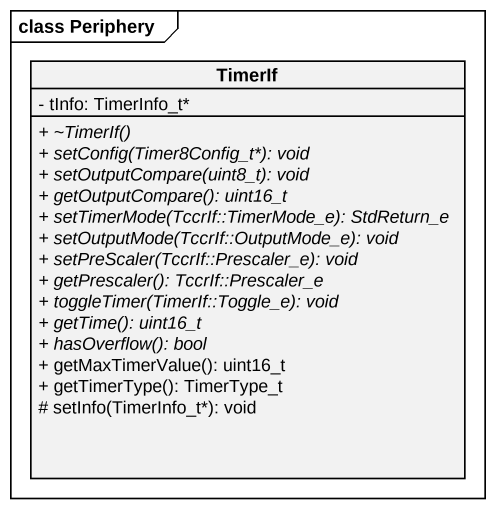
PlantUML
@startuml
mainframe class Periphery
hide circle
hide empty members
skinparam classAttributeIconSize 0
class TimerIf {
  - tInfo: TimerInfo_t*
  {abstract} + ~TimerIf()
  {abstract} + setConfig(Timer8Config_t*): void
  {abstract} + setOutputCompare(uint8_t): void
  {abstract} + getOutputCompare(): uint16_t
  {abstract} + setTimerMode(TccrIf::TimerMode_e): StdReturn_e
  {abstract} + setOutputMode(TccrIf::OutputMode_e): void
  {abstract} + setPreScaler(TccrIf::Prescaler_e): void
  {abstract} + getPrescaler(): TccrIf::Prescaler_e
  {abstract} + toggleTimer(TimerIf::Toggle_e): void
  {abstract} + getTime(): uint16_t
  {abstract} + hasOverflow(): bool
  + getMaxTimerValue(): uint16_t
  + getTimerType(): TimerType_t
  # setInfo(TimerInfo_t*): void
}
@enduml
